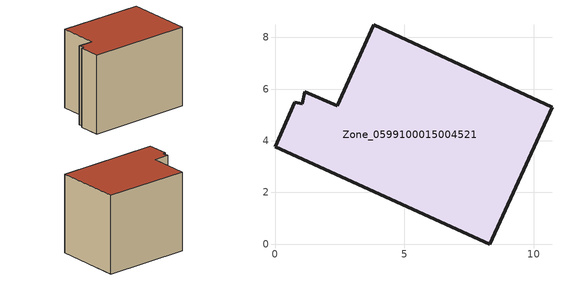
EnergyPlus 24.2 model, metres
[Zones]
Zone_0599100015004521
 floor ground (C_G): 8.31,0 0,3.77 0.77,5.49 1.05,5.43 1.15,5.89 2.41,5.35 3.83,8.48 10.71,5.3 z0.68
 wall outside (C_F): 0,3.77 8.31,0 10.71,5.3 3.83,8.48 2.41,5.35 1.15,5.89 1.05,5.43 0.77,5.49 0,3.77 z0.68:7.64
 roof outside (C_R): 1.15,5.89 1.05,5.43 0.77,5.49 0,3.77 8.31,0 10.71,5.3 3.83,8.48 2.41,5.35 z7.64
[BUILDING]
Pand.0599100015004521: North Axis=0; Terrain=City; Loads Convergence Tolerance Value=0.04; Temperature Convergence Tolerance Value=0.4; Solar Distribution=FullExterior; Maximum Number of Warmup Days=25; Minimum Number of Warmup Days=1
[Site:Location]
Rotterdam.The.Hague.AP_ZH_NLD Design_Conditions: Latitude=51.96; Longitude=4.45; Time Zone=1; Elevation=-4.5
[SITE:GROUNDTEMPERATURE:BUILDINGSURFACE]
18, 18, 18, 18, 18, 18, 18, 18, 18, 18, 18, 18
[MATERIAL] Thermal Absorptance=0.9; Solar Absorptance=0.7; Visible Absorptance=0.7
Name | Roughness | Thickness | Conductivity | Density | Specific Heat
G.TI.1946-1964 | MediumSmooth | 0.15 | 1 | 540 | 1210
F.TI.1946-1964 | Rough | 0.3 | 0.857143 | 1920 | 840
R.TI.1946-1964 | MediumRough | 0.2 | 0.277778 | 1500 | 1000
[CONSTRUCTION]
C_G: G.TI.1946-1964
C_F: F.TI.1946-1964
C_R: R.TI.1946-1964
[ZONE]
Zone_0599100015004521: Type=1; Multiplier=1; Ceiling Height=Autocalculate; Volume=Autocalculate; Floor Area=autocalculate; Part of Total Floor Area=Yes
[ZONEINFILTRATION:DESIGNFLOWRATE]
Infil_Zone_0599100015004521: Zone or ZoneList or Space or SpaceList=Zone_0599100015004521; Schedule=AlwaysOn; Design Flow Rate Calculation Method=Flow/Area; Flow Rate per Floor Area=0.003; Constant Term Coefficient=1; Temperature Term Coefficient=0; Velocity Term Coefficient=0; Velocity Squared Term Coefficient=0
[HVACTEMPLATE:ZONE:IDEALLOADSAIRSYSTEM]
Zone_0599100015004521: Maximum Heating Supply Air Temperature=50; Minimum Cooling Supply Air Temperature=13; Maximum Heating Supply Air Humidity Ratio=0.0156; Minimum Cooling Supply Air Humidity Ratio=0.0077; Heating Limit=NoLimit; Cooling Limit=NoLimit; Dehumidification Control Type=ConstantSensibleHeatRatio; Cooling Sensible Heat Ratio=0.7; Dehumidification Setpoint=60; Humidification Control Type=None; Humidification Setpoint=30; Outdoor Air Method=None; Outdoor Air Flow Rate per Person=0.00944; Outdoor Air Flow Rate per Zone Floor Area=0; Outdoor Air Flow Rate per Zone=0; Demand Controlled Ventilation Type=None; Outdoor Air Economizer Type=NoEconomizer; Heat Recovery Type=None; Sensible Heat Recovery Effectiveness=0.7; Latent Heat Recovery Effectiveness=0.65
[ZONECONTROL:THERMOSTAT]
ThermostatControl_Zone_0599100015004521: Zone or ZoneList=Zone_0599100015004521; Control Type Schedule=DualSetpointControlType; Control 1=Thermostat_Zone_0599100015004521; Temperature Difference Between Cutout And Setpoint=0
[THERMOSTATSETPOINT:DUALSETPOINT]
Thermostat_Zone_0599100015004521: Heating Setpoint Temperature Schedule=HeatingSetpoint_Zone_0599100015004521; Cooling Setpoint Temperature Schedule=CoolingSetpoint_Zone_0599100015004521
[SCHEDULE:COMPACT]
HeatingSetpoint_Zone_0599100015004521: Through: 12/31, For: AllDays, Until: 24:00, 21
CoolingSetpoint_Zone_0599100015004521: Through: 12/31, For: AllDays, Until: 24:00, 24
DualSetpointControlType: Through: 12/31, For: AllDays, Until: 24:00, 4
AlwaysOn: Through: 12/31, For: AllDays, Until: 24:00, 1
